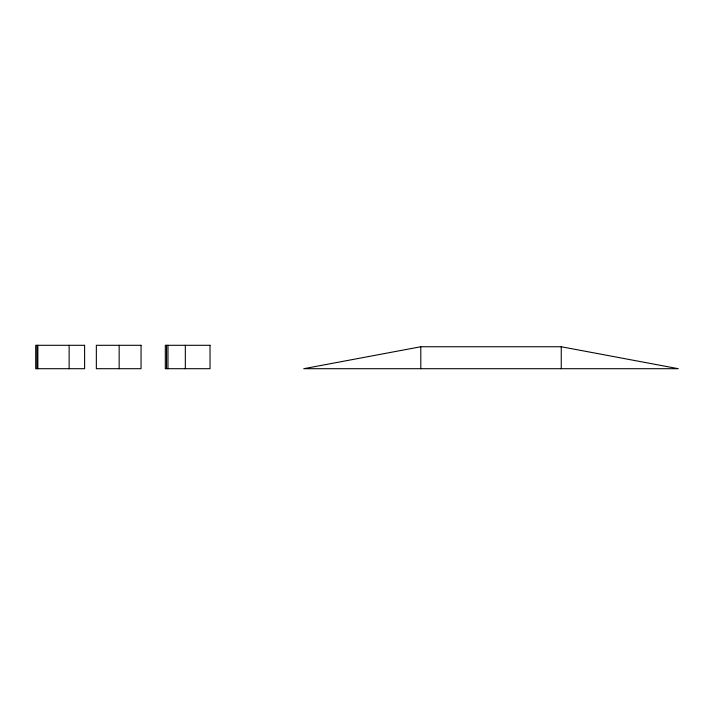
<?xml version="1.0" encoding="UTF-8"?>
<svg xmlns="http://www.w3.org/2000/svg" width="714" height="714" viewBox="0 0 714 714"><rect width="100%" height="100%" fill="white"/><g stroke="black" fill="none" stroke-linecap="round" stroke-linejoin="round"><path stroke-width="1.07" d="M420.796 346.754L303.753 368.701L678.3 368.701L561.258 346.754L420.796 346.754L420.796 368.701M561.258 346.754L561.258 368.701M185.328 345.299L185.328 368.701M167.986 345.299L167.986 368.701M166.532 345.299L166.532 368.701M119.158 345.299L119.158 368.701M69.133 345.299L69.133 368.701M37.842 345.299L37.842 368.701M36.923 345.299L36.923 368.701M84.6 345.299L35.7 345.299L35.7 368.701L84.6 368.701L84.6 345.299M141.051 345.299L96.345 345.299L96.345 368.701L141.051 368.701L141.051 345.299M210.023 345.299L165.309 345.299L165.309 368.701L210.023 368.701L210.023 345.299"/></g></svg>
